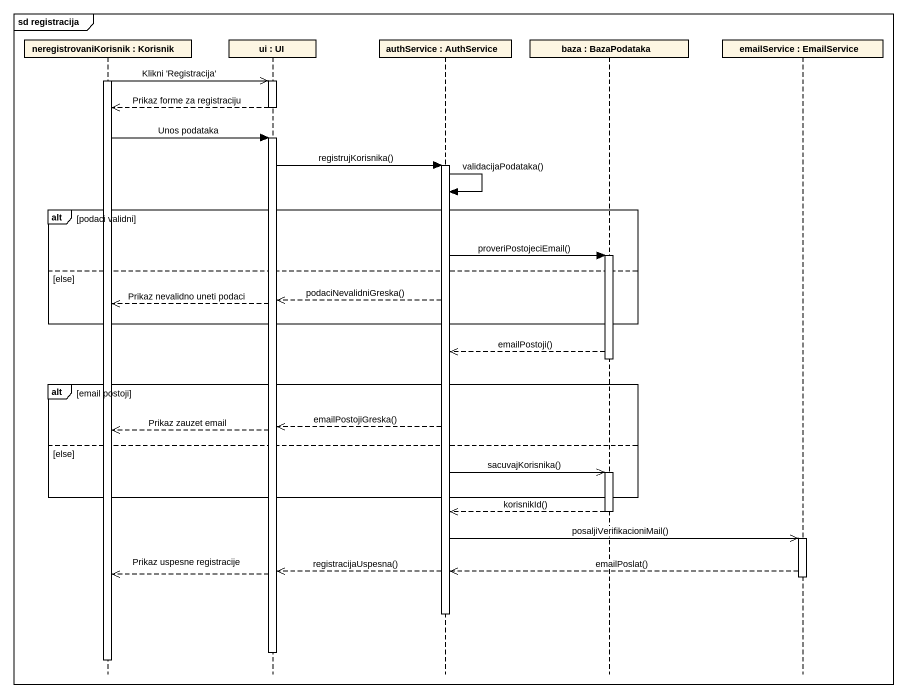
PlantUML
@startuml
mainframe sd registracija
hide footbox
participant "neregistrovaniKorisnik : Korisnik" as neregistrovaniKorisnik
participant "ui : UI" as ui
participant "authService : AuthService" as authService
participant "baza : BazaPodataka" as baza
participant "emailService : EmailService" as emailService

activate neregistrovaniKorisnik
neregistrovaniKorisnik ->> ui : Klikni 'Registracija'
activate ui
ui -->> neregistrovaniKorisnik : Prikaz forme za registraciju
deactivate ui
neregistrovaniKorisnik -> ui : Unos podataka
activate ui
ui -> authService : registrujKorisnika()
activate authService
authService -> authService : validacijaPodataka()
alt podaci validni
  authService -> baza : proveriPostojeciEmail()
  activate baza
else else
  authService -->> ui : podaciNevalidniGreska()
  ui -->> neregistrovaniKorisnik : Prikaz nevalidno uneti podaci
end
baza -->> authService : emailPostoji()
deactivate baza
alt email postoji
  authService -->> ui : emailPostojiGreska()
  ui -->> neregistrovaniKorisnik : Prikaz zauzet email
else else
  authService ->> baza : sacuvajKorisnika()
  activate baza
end
baza -->> authService : korisnikId()
deactivate baza
authService ->> emailService : posaljiVerifikacioniMail()
activate emailService
emailService -->> authService : emailPoslat()
authService -->> ui : registracijaUspesna()
ui -->> neregistrovaniKorisnik : Prikaz uspesne registracije
deactivate emailService
deactivate authService
deactivate ui
deactivate neregistrovaniKorisnik
@enduml
